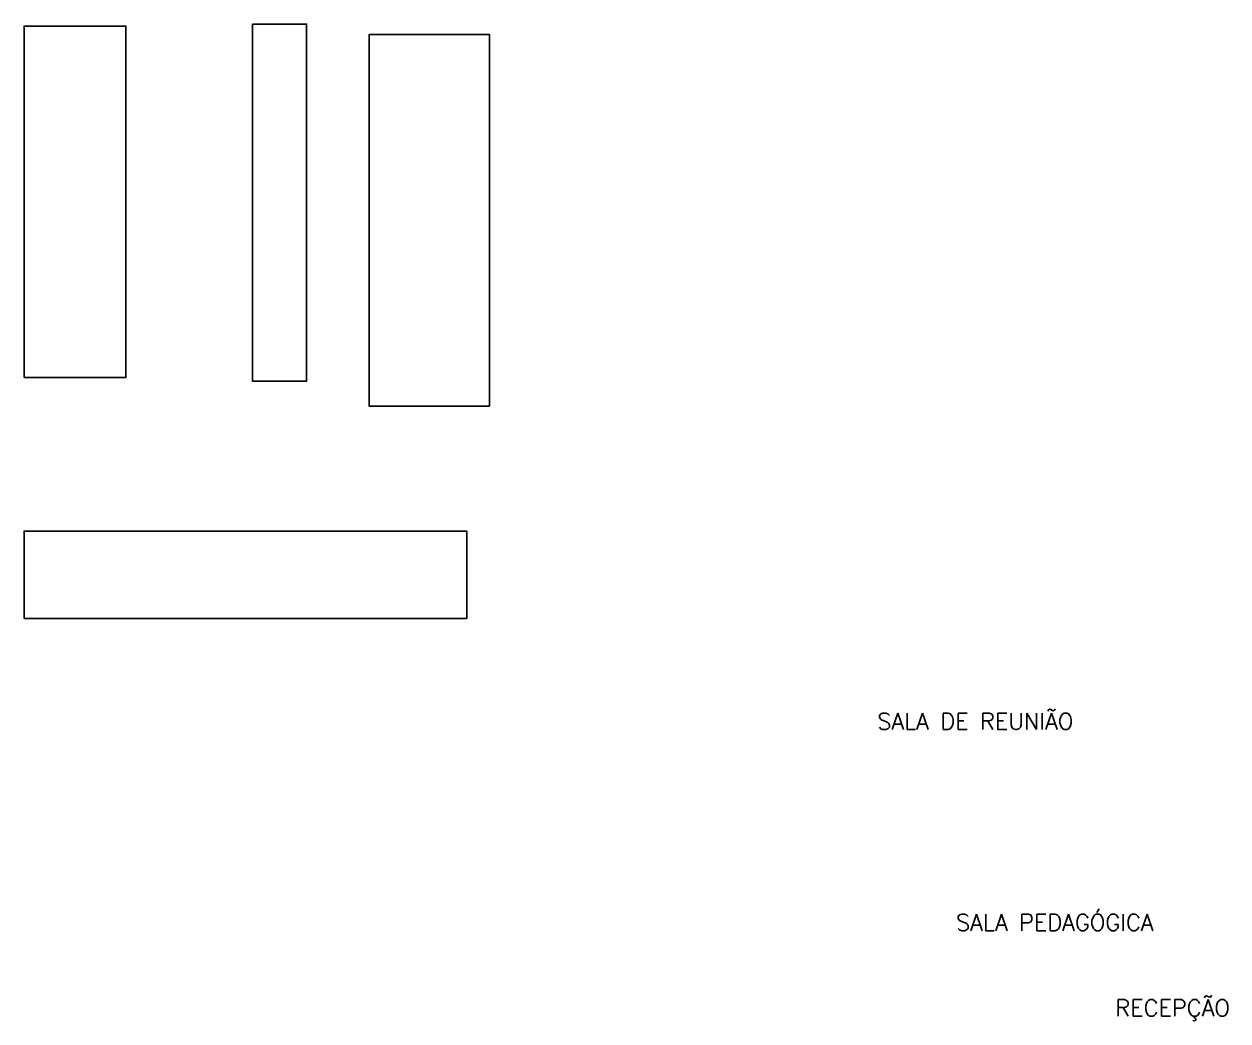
# Model space of a CAD drawing. Header units: inches. Extents: x -55 to 235, y -47 to 159.
# Drawn here: x 86.27 to 100.84, y 80.55 to 92.62 of the extents above; entities that cross this region are included whole.
import ezdxf

# ---------------------------------------------------------------- set-up
doc = ezdxf.new("R2010")
doc.units = ezdxf.units.IN
doc.header["$LTSCALE"] = 0.03
doc.header["$MEASUREMENT"] = 0
doc.layers.add('AI-Texto amb-tit', color=4, linetype='Continuous')
doc.styles.add('RS100', font='romans.shx', dxfattribs={"height": 0.2})

msp = doc.modelspace()

# ---------------------------------------------------------------- linework, layer by layer
for points in [[(86.27, 88.339), (87.503, 88.339), (87.503, 92.59), (86.27, 92.59)], [(89.037, 92.615), (89.691, 92.615), (89.691, 88.294), (89.037, 88.294)], [(91.905, 87.993), (90.446, 87.993), (90.446, 92.489), (91.905, 92.489)], [(91.628, 85.424), (86.27, 85.424), (86.27, 86.48), (91.628, 86.48)]]:
    msp.add_lwpolyline(points, close=True)

# ---------------------------------------------------------------- texts
at = {"layer": 'AI-Texto amb-tit', "char_height": 0.2, "width": 3.69087, "attachment_point": 1, "style": 'RS100'}
for s, insert in [('SALA DE REUNIÃO', (96.599, 84.278)), ('SALA PEDAGÓGICA', (97.552, 81.844)), ('RECEPÇÃO', (99.48, 80.81))]:
    msp.add_mtext(s, dxfattribs=dict(at, insert=insert))

doc.saveas('drawing.dxf')
